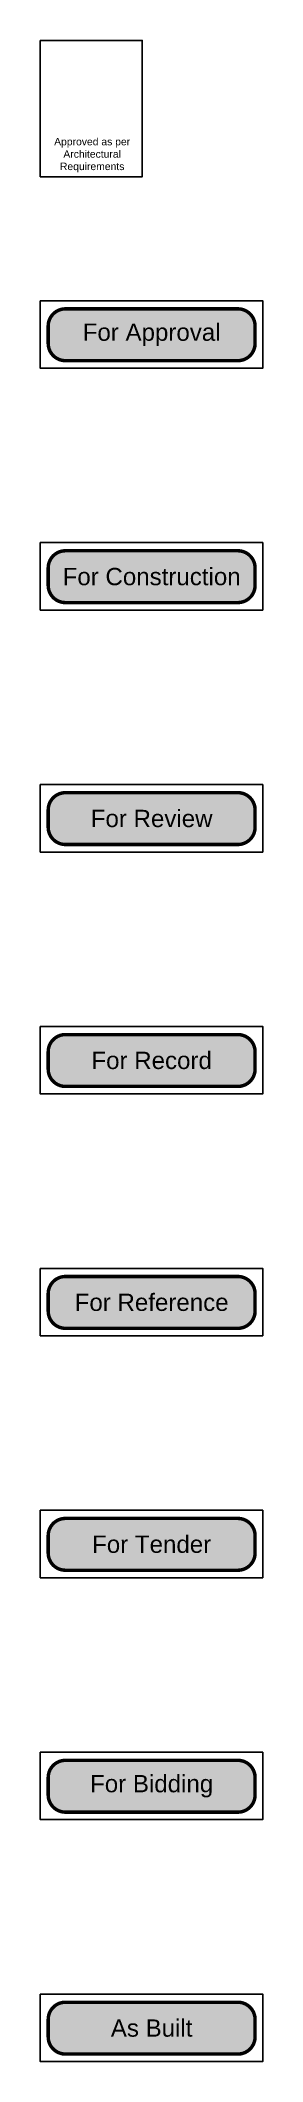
# Model space of a CAD drawing. Header units: millimetres. Extents: x 1047 to 7495, y -6080 to 52404.
import ezdxf

# ---------------------------------------------------------------- set-up
doc = ezdxf.new("R2010")
doc.units = ezdxf.units.MM
doc.layers.add('Gen_Viewport Boundary', color=3, linetype='Continuous', plot=False)
doc.layers.add('Pln_Elv_01', color=6, linetype='Continuous')
doc.layers.add('Txt_Ano', color=2, linetype='Continuous')

msp = doc.modelspace()

# ---------------------------------------------------------------- hatches: boundary and pattern name
at = {"transparency": 33554559}
h = msp.add_hatch(color=255, dxfattribs=at)
h.dxf.hatch_style = 1
edge = h.paths.add_edge_path()
edge.add_line((1775, 44637), (6775, 44637))
edge.add_arc((6775, 44137), 500, 0, 90, ccw=False)
edge.add_line((7275, 44137), (7275, 43637))
edge.add_arc((6775, 43637), 500, -90, 0, ccw=False)
edge.add_line((6775, 43137), (1775, 43137))
edge.add_arc((1775, 43637), 500, 180, 270, ccw=False)
edge.add_line((1275, 43637), (1275, 44137))
edge.add_arc((1775, 44137), 500, 90, 180, ccw=False)
h = msp.add_hatch(color=255, dxfattribs=at)
h.dxf.hatch_style = 1
edge = h.paths.add_edge_path()
edge.add_line((1775, 37637), (6775, 37637))
edge.add_arc((6775, 37137), 500, 0, 90, ccw=False)
edge.add_line((7275, 37137), (7275, 36637))
edge.add_arc((6775, 36637), 500, -90, 0, ccw=False)
edge.add_line((6775, 36137), (1775, 36137))
edge.add_arc((1775, 36637), 500, 180, 270, ccw=False)
edge.add_line((1275, 36637), (1275, 37137))
edge.add_arc((1775, 37137), 500, 90, 180, ccw=False)
h = msp.add_hatch(color=255, dxfattribs=at)
h.dxf.hatch_style = 1
edge = h.paths.add_edge_path()
edge.add_line((1775, 30637), (6775, 30637))
edge.add_arc((6775, 30137), 500, 0, 90, ccw=False)
edge.add_line((7275, 30137), (7275, 29637))
edge.add_arc((6775, 29637), 500, -90, 0, ccw=False)
edge.add_line((6775, 29137), (1775, 29137))
edge.add_arc((1775, 29637), 500, 180, 270, ccw=False)
edge.add_line((1275, 29637), (1275, 30137))
edge.add_arc((1775, 30137), 500, 90, 180, ccw=False)
h = msp.add_hatch(color=255, dxfattribs=at)
h.dxf.hatch_style = 1
edge = h.paths.add_edge_path()
edge.add_line((1775, 23637), (6775, 23637))
edge.add_arc((6775, 23137), 500, 0, 90, ccw=False)
edge.add_line((7275, 23137), (7275, 22637))
edge.add_arc((6775, 22637), 500, -90, 0, ccw=False)
edge.add_line((6775, 22137), (1775, 22137))
edge.add_arc((1775, 22637), 500, 180, 270, ccw=False)
edge.add_line((1275, 22637), (1275, 23137))
edge.add_arc((1775, 23137), 500, 90, 180, ccw=False)
h = msp.add_hatch(color=255, dxfattribs=at)
h.dxf.hatch_style = 1
edge = h.paths.add_edge_path()
edge.add_line((1775, 16637), (6775, 16637))
edge.add_arc((6775, 16137), 500, 0, 90, ccw=False)
edge.add_line((7275, 16137), (7275, 15637))
edge.add_arc((6775, 15637), 500, -90, 0, ccw=False)
edge.add_line((6775, 15137), (1775, 15137))
edge.add_arc((1775, 15637), 500, 180, 270, ccw=False)
edge.add_line((1275, 15637), (1275, 16137))
edge.add_arc((1775, 16137), 500, 90, 180, ccw=False)
h = msp.add_hatch(color=255, dxfattribs=at)
h.dxf.hatch_style = 1
edge = h.paths.add_edge_path()
edge.add_line((1775, 9637), (6775, 9637))
edge.add_arc((6775, 9137), 500, 0, 90, ccw=False)
edge.add_line((7275, 9137), (7275, 8637))
edge.add_arc((6775, 8637), 500, -90, 0, ccw=False)
edge.add_line((6775, 8137), (1775, 8137))
edge.add_arc((1775, 8637), 500, 180, 270, ccw=False)
edge.add_line((1275, 8637), (1275, 9137))
edge.add_arc((1775, 9137), 500, 90, 180, ccw=False)
h = msp.add_hatch(color=255, dxfattribs=at)
h.dxf.hatch_style = 1
edge = h.paths.add_edge_path()
edge.add_line((1775, 2637), (6775, 2637))
edge.add_arc((6775, 2137), 500, 0, 90, ccw=False)
edge.add_line((7275, 2137), (7275, 1637))
edge.add_arc((6775, 1637), 500, -90, 0, ccw=False)
edge.add_line((6775, 1137), (1775, 1137))
edge.add_arc((1775, 1637), 500, 180, 270, ccw=False)
edge.add_line((1275, 1637), (1275, 2137))
edge.add_arc((1775, 2137), 500, 90, 180, ccw=False)
h = msp.add_hatch(color=255, dxfattribs=at)
h.dxf.hatch_style = 1
edge = h.paths.add_edge_path()
edge.add_line((1775, -4363), (6775, -4363))
edge.add_arc((6775, -4863), 500, 0, 90, ccw=False)
edge.add_line((7275, -4863), (7275, -5363))
edge.add_arc((6775, -5363), 500, -90, 0, ccw=False)
edge.add_line((6775, -5863), (1775, -5863))
edge.add_arc((1775, -5363), 500, 180, 270, ccw=False)
edge.add_line((1275, -5363), (1275, -4863))
edge.add_arc((1775, -4863), 500, 90, 180, ccw=False)

# ---------------------------------------------------------------- linework, layer by layer
at = {"layer": 'Gen_Viewport Boundary'}
for points in [[(1047, 52404), (4005, 52404), (4005, 48459), (1047, 48459)], [(1047, 44872), (7495, 44872), (7495, 42920), (1047, 42920)], [(1047, 37872), (7495, 37872), (7495, 35920), (1047, 35920)], [(1047, 30872), (7495, 30872), (7495, 28920), (1047, 28920)], [(1047, 23872), (7495, 23872), (7495, 21920), (1047, 21920)], [(1047, 16872), (7495, 16872), (7495, 14920), (1047, 14920)], [(1047, 9872), (7495, 9872), (7495, 7920), (1047, 7920)], [(1047, 2872), (7495, 2872), (7495, 920), (1047, 920)], [(1047, -4128), (7495, -4128), (7495, -6080), (1047, -6080)]]:
    msp.add_lwpolyline(points, close=True, dxfattribs=at)
at = {"layer": 'Pln_Elv_01', "color": 10, "const_width": 100}
for points in [[(1775, 44637), (6775, 44637, -0.414214), (7275, 44137), (7275, 43637, -0.414214), (6775, 43137), (1775, 43137, -0.414214), (1275, 43637), (1275, 44137, -0.414214)], [(1775, 37637), (6775, 37637, -0.414214), (7275, 37137), (7275, 36637, -0.414214), (6775, 36137), (1775, 36137, -0.414214), (1275, 36637), (1275, 37137, -0.414214)], [(1775, 30637), (6775, 30637, -0.414214), (7275, 30137), (7275, 29637, -0.414214), (6775, 29137), (1775, 29137, -0.414214), (1275, 29637), (1275, 30137, -0.414214)], [(1775, 23637), (6775, 23637, -0.414214), (7275, 23137), (7275, 22637, -0.414214), (6775, 22137), (1775, 22137, -0.414214), (1275, 22637), (1275, 23137, -0.414214)], [(1775, 16637), (6775, 16637, -0.414214), (7275, 16137), (7275, 15637, -0.414214), (6775, 15137), (1775, 15137, -0.414214), (1275, 15637), (1275, 16137, -0.414214)], [(1775, 9637), (6775, 9637, -0.414214), (7275, 9137), (7275, 8637, -0.414214), (6775, 8137), (1775, 8137, -0.414214), (1275, 8637), (1275, 9137, -0.414214)], [(1775, 2637), (6775, 2637, -0.414214), (7275, 2137), (7275, 1637, -0.414214), (6775, 1137), (1775, 1137, -0.414214), (1275, 1637), (1275, 2137, -0.414214)], [(1775, -4363), (6775, -4363, -0.414214), (7275, -4863), (7275, -5363, -0.414214), (6775, -5863), (1775, -5863, -0.414214), (1275, -5363), (1275, -4863, -0.414214)]]:
    msp.add_lwpolyline(points, format="xyb", close=True, dxfattribs=at)

# ---------------------------------------------------------------- texts
at = {"layer": 'Txt_Ano', "color": 10, "attachment_point": 5}
for s, width, insert, char_height in [('\\pt3225;{\\fArial|b0|i0|c0|p34;Approved as per \\P\\ptz;Architectural\\PRequirements}', 2210.23, (2550, 49085), 215), ('{\\fArial|b0|i0|c0|p34;For Approval}', 4440.54, (4275, 43887), 500), ('{\\fArial|b0|i0|c0|p34;For Construction}', 5119.94, (4275, 36887), 500), ('{\\fArial|b0|i0|c0|p34;For Review}', 3531.6, (4275, 29887), 500), ('{\\fArial|b0|i0|c0|p34;For Record}', 3448.04, (4275, 22887), 500), ('{\\fArial|b0|i0|c0|p34;For Reference}', 4440.54, (4275, 15887), 500), ('{\\fArial|b0|i0|c0|p34;For Tender}', 3469.53, (4275, 8887), 500), ('{\\fArial|b0|i0|c0|p34;For Bidding}', 3530.24, (4275, 1887), 500), ('{\\fArial|b0|i0|c0|p34;As Built}', 4440.54, (4275, -5113), 500)]:
    msp.add_mtext_dynamic_manual_height_columns(s, width=width, gutter_width=12.5, heights=[0], dxfattribs=dict(at, insert=insert, char_height=char_height))

doc.saveas('drawing.dxf')
